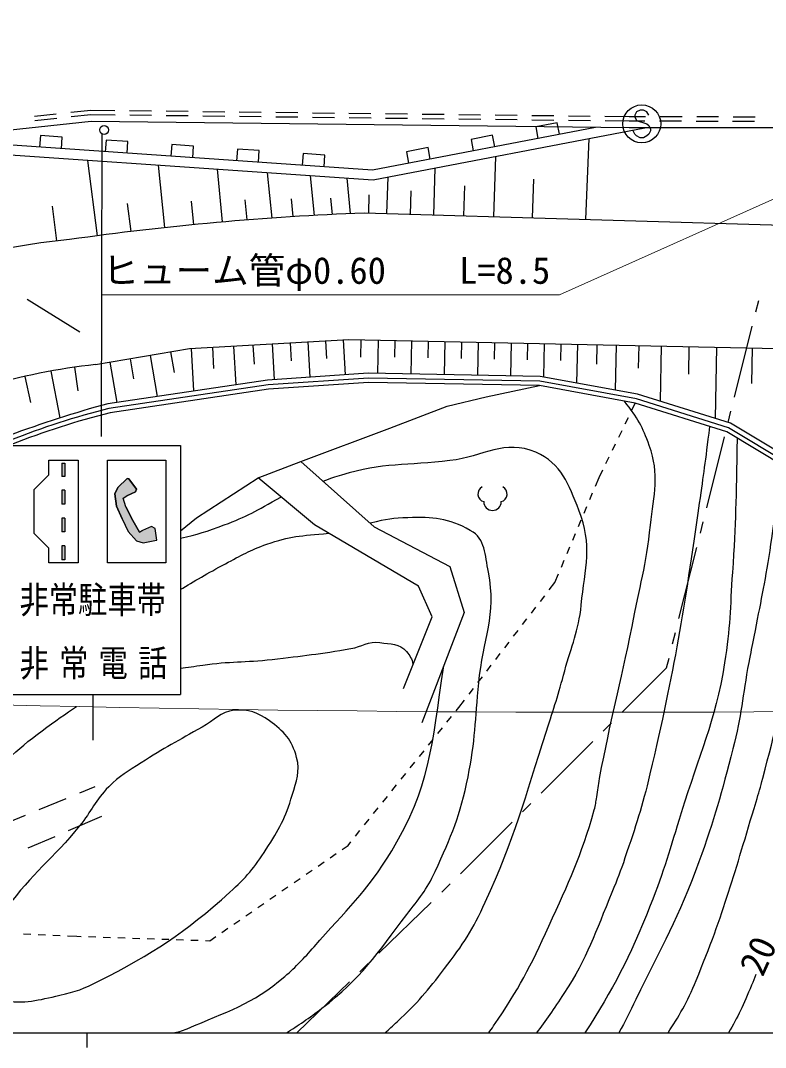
# Model space of a CAD drawing. Units: millimetres, scale not verified. Extents: x 40000 to 680000, y 20000 to 380000.
# Drawn here: x 263462 to 314390, y 204000 to 274199 of the extents above; entities that cross this region are included whole.
import ezdxf
from ezdxf.enums import TextEntityAlignment as Align

# ---------------------------------------------------------------- set-up
doc = ezdxf.new("R2010")
doc.units = ezdxf.units.MM
doc.header["$LTSCALE"] = 1000
for name, color, linetype, lineweight in [('M-BGD', 7, 'Continuous', 25), ('M-BMK-ROW', 30, 'Continuous', 25), ('M-STR-HTXT', 7, 'Continuous', 13), ('M-STR-STRC', 7, 'Continuous', 25), ('M-TTL-BAND', 7, 'Continuous', 25)]:
    doc.layers.add(name, color=color, linetype=linetype, lineweight=lineweight)
doc.styles.add('ＭＳ ゴシック', font='')
doc.styles.get('ＭＳ ゴシック').set_extended_font_data('MS Gothic')

msp = doc.modelspace()

# ---------------------------------------------------------------- hatches: boundary and pattern name
at = {"layer": 'M-STR-STRC'}
for points in [[(266496, 243039), (266496, 243939), (266296, 243939), (266296, 243039)], [(270406, 240127), (270813, 239269), (271389, 238635), (271850, 238506), (272768, 238677), (272778, 238688), (272655, 239474), (272418, 239619), (271810, 239341), (271595, 239222), (271132, 240022), (270664, 240964), (270469, 241560), (270725, 241704), (271332, 241984), (271379, 242163), (270860, 242864), (270750, 242890), (270117, 242279), (269915, 241844), (270020, 240995)], [(266496, 241139), (266496, 242089), (266296, 242089), (266296, 241139)], [(266496, 239239), (266496, 240189), (266296, 240189), (266296, 239239)], [(266496, 237339), (266496, 238289), (266296, 238289), (266296, 237339)]]:
    msp.add_hatch(color=256, dxfattribs=at).paths.add_polyline_path(points)

# ---------------------------------------------------------------- linework, layer by layer
at = {"layer": 'M-BGD'}
for p, q in [((265908, 267801), (264416, 267640)), ((265933, 267502), (264441, 267341)), ((268258, 268056), (266902, 267909)), ((268272, 267756), (266927, 267610)), ((269918, 268036), (268258, 268056)), ((269925, 267736), (268272, 267756)), ((272418, 268006), (270918, 268024)), ((272424, 267706), (270925, 267724)), ((274918, 267976), (273418, 267994)), ((274924, 267676), (273424, 267694)), ((277418, 267946), (275918, 267964)), ((277424, 267645), (275924, 267664)), ((279918, 267916), (278418, 267934)), ((279924, 267615), (278424, 267633)), ((282418, 267885), (280918, 267904)), ((282424, 267585), (280924, 267603)), ((284917, 267855), (283417, 267873)), ((284924, 267555), (283424, 267573)), ((287417, 267825), (285917, 267843)), ((287423, 267525), (285923, 267543)), ((289917, 267795), (288417, 267813)), ((289923, 267495), (288423, 267513)), ((292417, 267765), (290917, 267783)), ((292423, 267465), (290923, 267483)), ((294917, 267735), (293417, 267753)), ((297416, 267705), (295917, 267723)), ((299916, 267675), (298416, 267693)), ((302416, 267645), (300916, 267663)), ((305076, 267613), (303416, 267633)), ((306191, 267612), (305076, 267613)), ((308691, 267609), (307191, 267611)), ((311191, 267606), (309691, 267608)), ((313691, 267604), (312191, 267605)), ((294923, 267435), (293423, 267453)), ((297423, 267405), (295923, 267423)), ((299922, 267375), (298423, 267393)), ((300157, 267206), (298684, 266924)), ((298684, 266924), (298835, 266138)), ((300308, 266421), (300157, 267206)), ((302422, 267345), (300922, 267363)), ((305074, 267313), (303422, 267333)), ((306147, 267312), (305074, 267313)), ((308647, 267309), (307147, 267311)), ((311147, 267306), (309647, 267308)), ((313647, 267304), (312147, 267305)), ((264818, 266340), (264763, 265541)), ((266315, 266236), (264818, 266340)), ((266260, 265438), (266315, 266236)), ((295738, 266359), (294265, 266076)), ((294265, 266076), (294416, 265290)), ((295889, 265573), (295738, 266359)), ((302117, 260602), (302337, 266124)), ((269308, 266030), (269253, 265232)), ((270804, 265926), (269308, 266030)), ((270749, 265128), (270804, 265926)), ((273797, 265720), (273742, 264922)), ((275293, 265617), (273797, 265720)), ((275238, 264819), (275293, 265617)), ((278286, 265410), (278231, 264612)), ((279783, 265307), (278286, 265410)), ((291319, 265511), (289845, 265228)), ((291469, 264725), (291319, 265511)), ((279728, 264509), (279783, 265307)), ((282776, 265100), (282721, 264302)), ((284272, 264997), (282776, 265100)), ((284217, 264199), (284272, 264997)), ((289845, 265228), (289996, 264442)), ((295829, 260785), (295948, 264898)), ((268713, 259488), (268055, 264639)), ((273329, 260041), (272904, 264304)), ((277275, 260428), (276917, 264028)), ((291715, 260904), (291808, 264104)), ((280655, 260696), (280347, 263791)), ((283549, 260880), (283279, 263589)), ((286025, 261004), (285785, 263416)), ((288515, 260998), (288588, 263486)), ((298473, 260708), (298550, 263352)), ((290115, 260951), (290162, 262551)), ((293772, 260845), (293832, 262901)), ((275301, 260244), (275140, 261858)), ((278965, 260569), (278828, 261936)), ((282101, 260793), (281981, 262003)), ((284787, 260946), (284676, 262060)), ((287271, 261034), (287307, 262278)), ((265946, 259135), (265641, 261518)), ((271015, 259777), (270769, 261699)), ((267516, 252907), (263911, 255129)), ((279348, 252019), (279424, 250699)), ((280668, 252095), (280808, 249655)), ((281888, 252165), (281958, 250945)), ((283108, 252234), (283246, 249818)), ((284316, 252304), (284385, 251096)), ((285524, 252373), (285661, 249980)), ((286721, 252378), (286696, 251180)), ((287919, 252354), (287872, 250074)), ((289059, 252330), (289035, 251190)), ((290199, 252306), (290152, 250033)), ((291335, 252283), (291312, 251146)), ((292472, 252259), (292425, 249992)), ((293605, 252235), (293582, 251102)), ((294739, 252212), (294692, 249952)), ((295869, 252188), (295845, 251058)), ((296999, 252165), (296952, 249911)), ((298126, 252141), (298102, 251015)), ((299253, 252118), (299205, 249836)), ((300394, 252094), (300370, 250953)), ((301535, 252071), (301480, 249419)), ((302861, 252043), (302833, 250717)), ((304187, 252016), (304123, 248935)), ((273722, 251551), (273961, 250148)), ((275127, 251777), (275293, 248876)), ((276577, 251860), (276661, 250409)), ((278028, 251943), (278180, 249303)), ((305727, 251983), (305695, 250443)), ((307268, 251951), (307189, 248172)), ((309157, 251912), (309118, 250023)), ((311047, 251873), (310945, 246996)), ((313486, 251822), (313435, 249384)), ((269573, 250844), (270041, 248097)), ((270946, 251078), (271180, 249705)), ((272319, 251312), (272797, 248506)), ((265529, 250234), (266143, 247030)), ((267140, 250493), (267371, 248878)), ((263748, 249872), (264132, 248095)), ((305241, 247520), (305493, 248037)), ((304802, 246621), (305021, 247071)), ((304363, 245723), (304583, 246172)), ((303925, 244824), (304144, 245274)), ((303486, 243926), (303705, 244375)), ((302767, 242370), (303014, 242959)), ((303014, 242959), (303267, 243476)), ((302379, 241449), (302573, 241909)), ((301992, 240527), (302185, 240988)), ((301604, 239605), (301798, 240066)), ((301217, 238683), (301410, 239144)), ((300829, 237761), (301023, 238222)), ((300442, 236839), (300635, 237300)), ((300000, 235790), (300248, 236378)), ((299609, 235280), (300000, 235790)), ((298999, 234488), (299304, 234884)), ((298390, 233695), (298694, 234091)), ((297780, 232902), (298085, 233299)), ((297170, 232109), (297475, 232506)), ((296561, 231317), (296866, 231713)), ((295951, 230524), (296256, 230920)), ((295342, 229731), (295647, 230128)), ((294732, 228938), (295037, 229335)), ((294123, 228146), (294427, 228542)), ((293426, 227240), (293818, 227749)), ((293242, 227011), (293426, 227240)), ((292615, 226231), (292929, 226621)), ((291989, 225452), (292302, 225841)), ((291363, 224672), (291676, 225062)), ((290736, 223893), (291049, 224282)), ((290110, 223113), (290423, 223503)), ((289484, 222334), (289797, 222723)), ((267505, 221399), (268557, 221829)), ((288857, 221554), (289170, 221944)), ((288231, 220775), (288544, 221164)), ((264727, 220265), (266579, 221021)), ((261950, 219130), (263802, 219886)), ((266745, 218827), (269026, 219813)), ((287604, 219995), (287918, 220385)), ((286978, 219215), (287291, 219605)), ((263991, 217637), (265827, 218431)), ((286352, 218436), (286665, 218826)), ((285451, 217539), (285854, 217817)), ((285854, 217817), (286038, 218046)), ((284628, 216971), (285039, 217255)), ((283805, 216403), (284216, 216687)), ((282158, 215268), (282570, 215551)), ((282981, 215835), (283393, 216119)), ((281335, 214700), (281747, 214984)), ((280512, 214132), (280924, 214416)), ((279689, 213564), (280100, 213848)), ((278042, 212429), (278454, 212712)), ((278866, 212996), (279277, 213280)), ((277219, 211861), (277631, 212145)), ((263665, 211761), (264165, 211740)), ((264664, 211718), (265164, 211697)), ((265664, 211675), (266163, 211653)), ((266663, 211632), (267320, 211603)), ((267320, 211603), (267615, 211594)), ((268115, 211577), (268614, 211560)), ((269114, 211543), (269614, 211526)), ((270113, 211510), (270613, 211493)), ((271113, 211476), (271613, 211459)), ((272112, 211443), (272612, 211426)), ((273112, 211409), (273611, 211392)), ((274111, 211376), (274611, 211359)), ((275111, 211342), (275610, 211325)), ((276110, 211309), (276405, 211299)), ((276405, 211299), (276808, 211577))]:
    msp.add_line(p, q, dxfattribs=at)
for points in [[(407582, 267650), (369406, 266851), (321380, 266954), (320480, 265883), (317095, 265913), (315590, 266854), (305072, 266865), (268294, 267307), (254697, 265835), (249777, 265208), (227421, 265700), (208315, 269097), (180289, 270041), (161643, 270993), (117122, 273810), (80083, 276265), (70464, 277110)], [(306135, 266852), (287575, 263292), (253148, 265668)], [(302770, 266893), (287534, 263970), (256957, 266080)], [(286955, 261043), (317895, 260143), (348664, 260611), (384696, 262927), (406710, 265344)], [(268587, 250676), (275009, 251770), (285911, 252395), (321787, 251650), (351131, 252354), (368942, 253120)], [(317999, 242901), (316097, 244210), (312002, 246665), (305646, 248656), (298996, 249874), (287237, 250086), (280350, 249625), (269424, 248006)], [(317726, 242681), (315916, 243928), (311863, 246356), (305565, 248329), (298962, 249539), (287245, 249750), (280386, 249291), (269507, 247679)], [(317712, 242327), (315753, 243675), (311740, 246081), (305493, 248037), (298932, 249240), (287252, 249450), (280418, 248992), (269580, 247388)], [(274396, 239313), (275493, 240211), (279698, 242928), (282627, 244061), (288707, 246329), (292639, 247833), (295285, 248470), (298932, 249240)], [(282627, 244061), (287632, 239596), (292805, 236888), (293784, 233738), (290900, 226184)], [(289636, 228527), (291594, 233433), (290662, 235542), (283561, 239719), (279698, 242928)]]:
    msp.add_lwpolyline(points, dxfattribs=at)
for centre, radius, start, end in [((294792, 61302), 199894, 92.24707, 98.04658), ((271361, 212874), 46578, 95.60513, 134.24318), ((273111, 208441), 42477, 96.11371, 117.03058), ((290508, 171053), 79789, 105.32175, 115.47303), ((282686, 195280), 54031, 104.11789, 119.21983), ((282686, 195280), 53731, 104.11789, 119.21983), ((295265, 241831), 536, 116.08703, 255.33416), ((296194, 241831), 536, 284.66584, 63.91297), ((295730, 241312), 600, 180, 0)]:
    msp.add_arc(centre, radius, start, end, dxfattribs=at)
for points, knots in [([(295476, 205000), (295582, 205151), (295690, 205308), (295803, 205472), (297527, 207987), (298330, 209522), (299587, 212300), (300961, 215335), (301787, 217038), (302683, 220247), (302777, 220584), (302796, 220781), (302857, 221125), (302944, 221615), (302963, 221894), (303052, 222383), (303802, 226470), (304474, 228709), (305267, 232787), (305790, 235479), (306237, 236967), (306530, 239693), (306758, 241813), (307164, 243143), (306446, 245150), (305991, 246423), (305661, 247014), (304761, 248171)], [0, 0, 0, 0, 1, 1, 1, 2, 2, 2, 3, 3, 3, 4, 4, 4, 5, 5, 5, 6, 6, 6, 7, 7, 7, 8, 8, 8, 9, 9, 9, 9]), ([(310561, 246450), (310265, 243927), (310153, 243253), (309864, 241207), (308833, 233933), (308182, 229853), (306494, 222703), (305956, 220426), (305533, 219179), (304787, 216962), (304472, 216028), (304278, 215510), (303897, 214601), (302740, 211840), (302241, 210186), (300604, 207679), (299935, 206654), (299332, 205790), (298731, 205000)], [0, 0, 0, 0, 1, 1, 1, 2, 2, 2, 3, 3, 3, 4, 4, 4, 5, 5, 5, 6, 6, 6, 6]), ([(288389, 205000), (288649, 205237), (288921, 205490), (289214, 205762), (290604, 207058), (291303, 207879), (292455, 209390), (293715, 211045), (294378, 212037), (295238, 213931), (297244, 218348), (297935, 221007), (299424, 225623), (299940, 227222), (300221, 228121), (300663, 229741), (301140, 231491), (301608, 232440), (301795, 234244), (302057, 236761), (302579, 238370), (301640, 240720), (300924, 242514), (300455, 243911), (298686, 244685), (296577, 245607), (295107, 244390), (292822, 244116), (289923, 243769), (288202, 243989), (285413, 243124), (284904, 242966), (284701, 242924), (284121, 242687)], [0, 0, 0, 0, 1, 1, 1, 2, 2, 2, 3, 3, 3, 4, 4, 4, 5, 5, 5, 6, 6, 6, 7, 7, 7, 8, 8, 8, 9, 9, 9, 10, 10, 10, 11, 11, 11, 11]), ([(312453, 245653), (312370, 241243), (312374, 240049), (312130, 236467), (311966, 234050), (311984, 232679), (311598, 230287), (310935, 226177), (309848, 224032), (308632, 220050), (307868, 217549), (307473, 216131), (306511, 213698), (305087, 210095), (303969, 207977), (302045, 205000)], [0, 0, 0, 0, 1, 1, 1, 2, 2, 2, 3, 3, 3, 4, 4, 4, 5, 5, 5, 5]), ([(315376, 243902), (315101, 241067), (315025, 240284), (314680, 237982), (314332, 235664), (314033, 234383), (313598, 232081), (313468, 231393), (313379, 231012), (313249, 230324), (312812, 228022), (312756, 226691), (312167, 224423), (311373, 221370), (310924, 219652), (309844, 216687), (308460, 212891), (307296, 210918), (305528, 207285), (305086, 206374), (304839, 205828), (304360, 205000)], [0, 0, 0, 0, 1, 1, 1, 2, 2, 2, 3, 3, 3, 4, 4, 4, 5, 5, 5, 6, 6, 6, 7, 7, 7, 7]), ([(274396, 238810), (275579, 239086), (276187, 239263), (277391, 239719), (278967, 240317), (279528, 240646), (281264, 241627)], [0, 0, 0, 0, 1, 1, 1, 2, 2, 2, 2]), ([(307730, 205000), (308445, 206087), (309044, 207084), (309657, 208582), (311562, 213234), (312295, 215973), (313744, 220787), (313935, 221419), (314048, 221771), (314213, 222410), (315071, 225725), (315544, 227584), (316324, 230918), (316725, 232628), (317041, 233568), (317324, 235302), (317717, 237712), (317669, 238647), (317680, 241543)], [0, 0, 0, 0, 1, 1, 1, 2, 2, 2, 3, 3, 3, 4, 4, 4, 5, 5, 5, 6, 6, 6, 6]), ([(281634, 205000), (282410, 205480), (283211, 206029), (284065, 206677), (286755, 208716), (287810, 210405), (289866, 213082), (290703, 214172), (291227, 214771), (291801, 216020), (292918, 218452), (293525, 219868), (294055, 222492), (294556, 224968), (294539, 226404), (294785, 228919), (295074, 231874), (296036, 233581), (295450, 236491), (295210, 237684), (295271, 238751), (294211, 239349), (292730, 240183), (291645, 240273), (289946, 240215), (288938, 240180), (288493, 240129), (287390, 239846)], [0, 0, 0, 0, 1, 1, 1, 2, 2, 2, 3, 3, 3, 4, 4, 4, 5, 5, 5, 6, 6, 6, 7, 7, 7, 8, 8, 8, 9, 9, 9, 9]), ([(274396, 235303), (275309, 235861), (276266, 236415), (277467, 237062), (278545, 237643), (279147, 237993), (280301, 238403), (281882, 238963), (282605, 238975), (284531, 239148)], [0, 0, 0, 0, 1, 1, 1, 2, 2, 2, 3, 3, 3, 3]), ([(274396, 229917), (274861, 229986), (275357, 230053), (275917, 230136), (277754, 230409), (278811, 230312), (280656, 230528), (282761, 230773), (283943, 230907), (286033, 231264), (286818, 231399), (287244, 231799), (288030, 231672), (288770, 231552), (289373, 231645), (289851, 231068), (290097, 230772), (290206, 230569), (290301, 230192)], [0, 0, 0, 0, 1, 1, 1, 2, 2, 2, 3, 3, 3, 4, 4, 4, 5, 5, 5, 6, 6, 6, 6]), ([(273890, 205000), (274194, 205049), (274501, 205117), (274858, 205275), (277558, 206469), (279290, 206910), (281520, 208844), (282367, 209579), (282790, 210050), (283533, 210890), (285715, 213358), (287135, 214628), (288835, 217449), (291483, 221844), (291555, 224460), (292393, 230094)], [0, 0, 0, 0, 1, 1, 1, 2, 2, 2, 3, 3, 3, 4, 4, 4, 5, 5, 5, 5]), ([(255584, 216530), (257830, 219044), (258461, 219776), (260468, 221694), (262152, 223304), (263059, 224265), (264932, 225651), (265820, 226307), (266558, 226836), (267298, 227300)], [0, 0, 0, 0, 1, 1, 1, 2, 2, 2, 3, 3, 3, 3]), ([(267503, 219155), (268323, 220162), (268567, 220906), (269488, 221822), (270252, 222582), (270810, 222865), (271711, 223457), (273288, 224493), (274234, 224977), (275884, 225893), (276730, 226362), (277112, 226953), (278075, 227046), (279047, 227141), (279671, 226890), (280472, 226330), (281471, 225632), (282022, 225007), (282337, 223830), (282600, 222847), (282316, 222220), (282032, 221242), (281586, 219707), (281129, 218895), (280260, 217553), (279442, 216291), (278892, 215618), (277773, 214612), (274620, 211779), (272563, 210452), (268787, 208525), (267814, 208028), (267224, 207809), (266158, 207570), (264655, 207233), (263754, 206973), (262231, 207203), (261508, 207313), (260943, 207337), (260503, 207921), (260043, 208531), (260116, 209117), (260280, 209863), (260641, 211508), (261519, 212192), (262520, 213547), (264261, 215903), (265653, 216882), (267503, 219155)], [0, 0, 0, 0, 1, 1, 1, 2, 2, 2, 3, 3, 3, 4, 4, 4, 5, 5, 5, 6, 6, 6, 7, 7, 7, 8, 8, 8, 9, 9, 9, 10, 10, 10, 11, 11, 11, 12, 12, 12, 13, 13, 13, 14, 14, 14, 15, 15, 15, 16, 16, 16, 16]), ([(313722, 208977), (313641, 208747), (313550, 208506), (313443, 208249), (312891, 206920), (312481, 206064), (311872, 205000)], [0, 0, 0, 0, 1, 1, 1, 2, 2, 2, 2])]:
    msp.add_open_spline(points, degree=3, knots=knots, dxfattribs=at)
at = {"layer": 'M-BMK-ROW'}
for p, q in [((313733, 254281), (313928, 255057)), ((312274, 248462), (313490, 253312)), ((311836, 246716), (312030, 247492)), ((310376, 240896), (311592, 245746)), ((309938, 239150), (310133, 239926)), ((308479, 233330), (309695, 238180)), ((308041, 231584), (308235, 232360)), ((307632, 229955), (307798, 230614)), ((304577, 226901), (307632, 229955)), ((303304, 225628), (303870, 226193)), ((299061, 221386), (302597, 224921)), ((297788, 220113), (298354, 220678)), ((293575, 215900), (297081, 219406)), ((293545, 215871), (293575, 215900)), ((292254, 214617), (292828, 215174)), ((287951, 210435), (291537, 213920)), ((286660, 209181), (287233, 209739)), ((282356, 205000), (285942, 208484))]:
    msp.add_line(p, q, dxfattribs=at)
at = {"layer": 'M-STR-HTXT'}
msp.add_lwpolyline([(317425, 263106), (300308, 255451), (269058, 255451)], dxfattribs=at)
msp.add_arc((303918, 1936323), 1709411, 262.05405, 273.68817, dxfattribs=at)
at = {"layer": 'M-STR-STRC'}
for p, q in [((305580, 267962), (305461, 267726)), ((305461, 267726), (305461, 267608)), ((305461, 267608), (305580, 267371)), ((305816, 268080), (305580, 267962)), ((306052, 268080), (305816, 268080)), ((306289, 267962), (306052, 268080)), ((306407, 267726), (306289, 267962)), ((305580, 267371), (306289, 267135)), ((306289, 267135), (306407, 267017)), ((306407, 267017), (306525, 266780)), ((306525, 266780), (306525, 266662)), ((269007, 245763), (269033, 266451)), ((305461, 266426), (305343, 266662)), ((305580, 266308), (305461, 266426)), ((305816, 266189), (305580, 266308)), ((306052, 266189), (305816, 266189)), ((306289, 266308), (306052, 266189)), ((306407, 266426), (306289, 266308)), ((306525, 266662), (306407, 266426)), ((262396, 245139), (274396, 245139)), ((274396, 245139), (274396, 228139)), ((265396, 244139), (267396, 244139)), ((265396, 243139), (265396, 244139)), ((266296, 243939), (266296, 243039)), ((266296, 243939), (266496, 243939)), ((266496, 243939), (266496, 243039)), ((267396, 244139), (267396, 237139)), ((269396, 244139), (273396, 244139)), ((269396, 237139), (269396, 244139)), ((273396, 244139), (273396, 237139)), ((264396, 242139), (265396, 243139)), ((266496, 243039), (266296, 243039)), ((270117, 242279), (270750, 242890)), ((270750, 242890), (270860, 242864)), ((269915, 241844), (270117, 242279)), ((270860, 242864), (271379, 242163)), ((264396, 239139), (264396, 242139)), ((266296, 242089), (266296, 241139)), ((266496, 242089), (266296, 242089)), ((266496, 242089), (266496, 241139)), ((270020, 240995), (269915, 241844)), ((270469, 241560), (270725, 241704)), ((270664, 240964), (270469, 241560)), ((271332, 241984), (270725, 241704)), ((271379, 242163), (271332, 241984)), ((266496, 241139), (266296, 241139)), ((270406, 240127), (270020, 240995)), ((270664, 240964), (271132, 240022)), ((266296, 240189), (266296, 239239)), ((266496, 240189), (266296, 240189)), ((266496, 240189), (266496, 239239)), ((270406, 240127), (270813, 239269)), ((271132, 240022), (271595, 239222)), ((272418, 239619), (271810, 239341)), ((272655, 239474), (272418, 239619)), ((272778, 238688), (272655, 239474)), ((265396, 238139), (264396, 239139)), ((266496, 239239), (266296, 239239)), ((270813, 239269), (271389, 238635)), ((271595, 239222), (271810, 239341)), ((271850, 238506), (272768, 238677)), ((272768, 238677), (272778, 238688)), ((265396, 237139), (265396, 238139)), ((266296, 238289), (266296, 237339)), ((266496, 238289), (266296, 238289)), ((266496, 238289), (266496, 237339)), ((271389, 238635), (271850, 238506)), ((266496, 237339), (266296, 237339)), ((267396, 237139), (265396, 237139)), ((273396, 237139), (269396, 237139)), ((262396, 228139), (274396, 228139)), ((268396, 228139), (268396, 224996))]:
    msp.add_line(p, q, dxfattribs=at)
msp.add_lwpolyline([(270406, 240127), (270813, 239269), (271389, 238635), (271850, 238506), (272768, 238677), (272778, 238688), (272655, 239474), (272418, 239619), (271810, 239341), (271595, 239222), (271132, 240022), (270664, 240964), (270469, 241560), (270725, 241704), (271332, 241984), (271379, 242163), (270860, 242864), (270750, 242890), (270117, 242279), (269915, 241844), (270020, 240995)], close=True, dxfattribs=at)
for centre, radius in [((305934, 267135), 1300), ((269178, 266720), 305)]:
    msp.add_circle(centre, radius, dxfattribs=at)
at = {"layer": 'M-TTL-BAND'}
for p, q in [((40000, 205000), (579000, 205000)), ((268000, 205000), (268000, 204000))]:
    msp.add_line(p, q, dxfattribs=at)

# ---------------------------------------------------------------- texts
at = {"layer": 'M-BGD', "style": 'ＭＳ ゴシック'}
msp.add_text('20', height=1833, rotation=65.562, dxfattribs=at).set_placement((314700, 208533), align=Align.BOTTOM_LEFT)
at = {"layer": 'M-STR-HTXT', "style": 'ＭＳ ゴシック'}
msp.add_text('ヒューム管φ0.60\u3000\u3000L=8.5', height=1833, dxfattribs=at).set_placement((269058, 255651), align=Align.BOTTOM_LEFT)
at = {"layer": 'M-STR-STRC', "style": 'ＭＳ ゴシック', "width": 0.8}
msp.add_text('非常駐車帯', height=1833, dxfattribs=at).set_placement((263396, 233139), align=Align.BOTTOM_LEFT)
at = {"layer": 'M-STR-STRC', "insert": (263396, 229139), "char_height": 1833, "attachment_point": 7, "style": 'ＭＳ ゴシック'}
msp.add_mtext('\\T1.35;\\W0.8;非常電話', dxfattribs=at)

doc.saveas('drawing.dxf')
